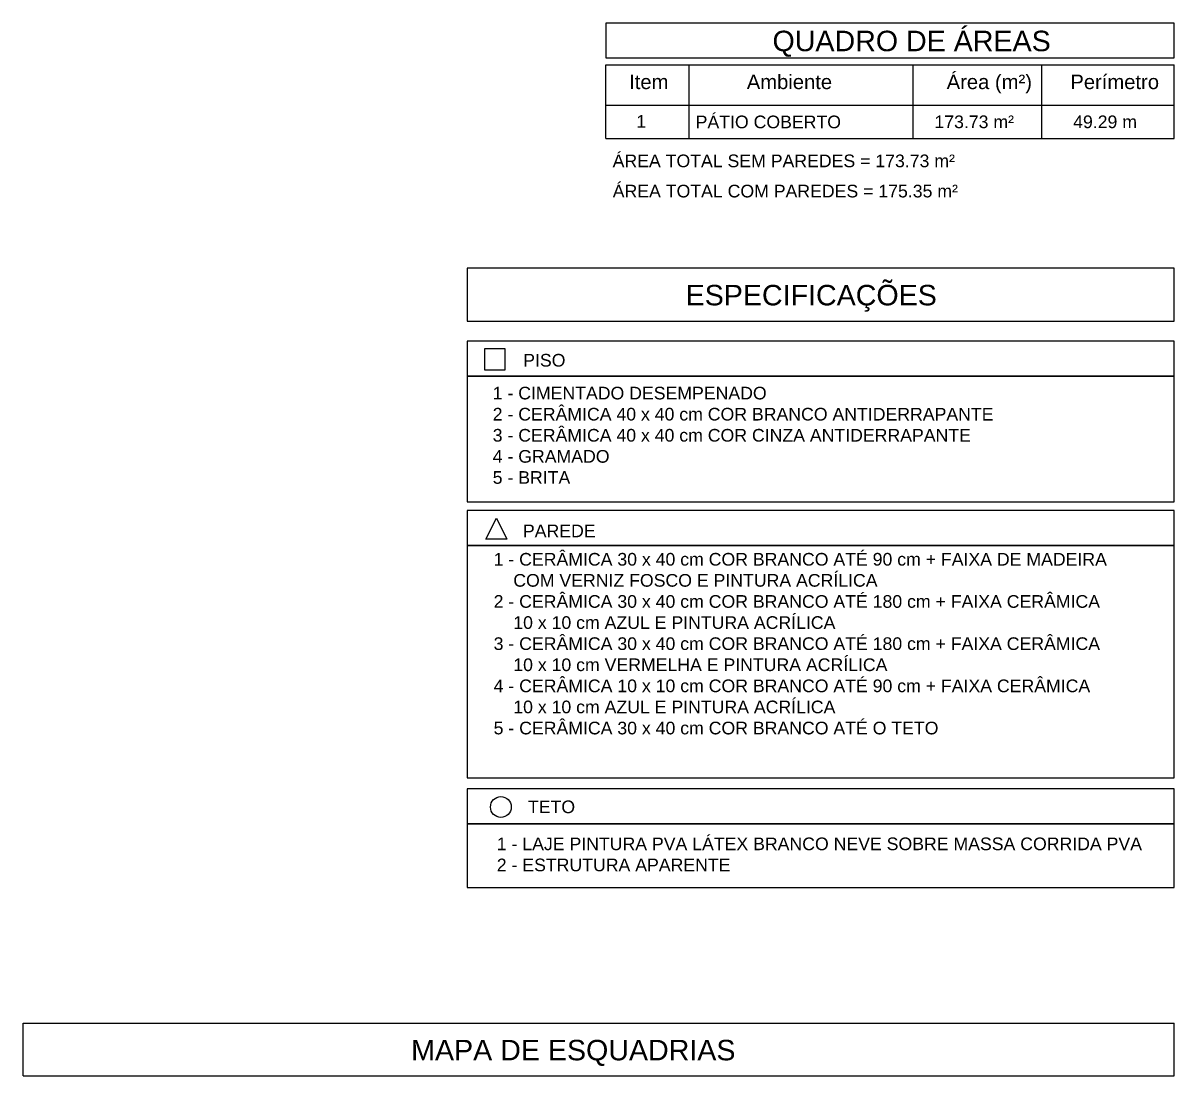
# Model space of a CAD drawing. Extents: x -81 to 144, y 107 to 212.
# Drawn here: x 4.54 to 16.92, y 159.31 to 170.63 of the extents above; entities that cross this region are included whole.
import ezdxf
from ezdxf.enums import TextEntityAlignment as Align

# ---------------------------------------------------------------- set-up
doc = ezdxf.new("R2010")
doc.units = 0
doc.header["$LTSCALE"] = 0.005
for name, color, linetype in [('A-COTAS', 1, 'CONTINUOUS'), ('A-TEXTO', 3, 'CONTINUOUS'), ('ARQ-SMB-1_100', 1, 'CONTINUOUS'), ('ARQ-TXT-1_100', 2, 'CONTINUOUS'), ('PAREDE2', 140, 'CONTINUOUS'), ('TEXTO', 3, 'CONTINUOUS')]:
    doc.layers.add(name, color=color, linetype=linetype)
doc.styles.add('STYLE1', font='arial.ttf', dxfattribs={"height": 0.2})

msp = doc.modelspace()

# ---------------------------------------------------------------- linework, layer by layer
at = {"layer": 'A-COTAS'}
msp.add_line((11.699, 170.184, 2), (11.699, 169.394, 2), dxfattribs=at)
at = {"layer": 'A-COTAS', "color": 1}
for p, q in [((14.108, 170.184, 2), (14.108, 169.394, 2)), ((15.493, 170.184, 2), (15.493, 169.394, 2))]:
    msp.add_line(p, q, dxfattribs=at)
at = {"layer": 'A-TEXTO', "color": 1}
for p, q in [((10.807, 169.394), (10.807, 170.184)), ((10.807, 170.184), (16.918, 170.184)), ((16.918, 169.394), (16.918, 170.184)), ((10.807, 169.752), (16.918, 169.752)), ((10.807, 169.394), (16.918, 169.394))]:
    msp.add_line(p, q, dxfattribs=at)
at = {"layer": 'ARQ-SMB-1_100', "color": 1}
for points in [[(10.807, 170.634), (10.807, 170.259), (16.918, 170.259), (16.918, 170.634)], [(9.315, 167.997), (9.315, 167.43), (16.918, 167.43), (16.918, 167.997)], [(9.315, 167.213), (9.315, 166.838), (16.918, 166.838), (16.918, 167.213)], [(9.315, 166.838), (9.315, 165.484), (16.918, 165.484), (16.918, 166.838)], [(9.315, 165.391), (9.315, 165.016), (16.918, 165.016), (16.918, 165.391)], [(9.315, 165.016), (9.315, 162.519), (16.918, 162.519), (16.918, 165.016)], [(9.315, 162.398), (9.315, 162.023), (16.918, 162.023), (16.918, 162.398)], [(9.315, 162.023), (9.315, 161.338), (16.918, 161.338), (16.918, 162.023)]]:
    msp.add_lwpolyline(points, close=True, dxfattribs=at)
at = {"layer": 'ARQ-SMB-1_100'}
msp.add_lwpolyline([(9.5, 166.906), (9.725, 166.906), (9.725, 167.131), (9.5, 167.131)], close=True, dxfattribs=at)
msp.add_lwpolyline([(9.629, 165.309), (9.741, 165.084), (9.516, 165.084), (9.629, 165.309)], dxfattribs=at)
msp.add_circle((9.678, 162.204), 0.112, dxfattribs=at)
at = {"layer": 'TEXTO', "color": 1}
for p, q in [((4.538, 159.878), (16.918, 159.878)), ((4.538, 159.312), (4.538, 159.878)), ((4.538, 159.312), (4.538, 159.878)), ((16.918, 159.312), (16.918, 159.878)), ((4.538, 159.312), (16.918, 159.312))]:
    msp.add_line(p, q, dxfattribs=at)

# ---------------------------------------------------------------- texts
at = {"layer": 'ARQ-TXT-1_100', "style": 'STYLE1'}
for s, height, p in [('1', 0.136, (11.241, 169.469, 2)), ('173.73 m²', 0.1361, (15.197, 169.463)), ('49.29 m', 0.1361, (16.52, 169.463))]:
    msp.add_text(s, height=height, dxfattribs=at).set_placement(p, align=Align.BOTTOM_RIGHT)
for s, p in [('PÁTIO COBERTO', (11.773, 169.462)), ('ÁREA TOTAL SEM PAREDES = 173.73 m²', (10.88, 169.043))]:
    msp.add_text(s, height=0.13608, dxfattribs=at).set_placement(p, align=Align.BOTTOM_LEFT)
msp.add_text('ÁREA TOTAL COM PAREDES = 175.35 m²', height=0.13608, dxfattribs=at).set_placement((10.881, 168.759))
at = {"layer": 'ARQ-TXT-1_100', "attachment_point": 1, "style": 'STYLE1'}
for s, width, insert, char_height in [('PISO', 0.5383, (9.918, 167.076), 0.1361), ('1 - CIMENTADO DESEMPENADO\\P2 - CERÂMICA 40 x 40 cm COR BRANCO ANTIDERRAPANTE\\P3 - CERÂMICA 40 x 40 cm COR CINZA ANTIDERRAPANTE\\P4 - GRAMADO\\P5 - BRITA', 8.35283, (9.59, 166.723), 0.13608), ('PAREDE', 0.5383, (9.915, 165.241), 0.1361), ('1 - CERÂMICA 30 x 40 cm COR BRANCO ATÉ 90 cm + FAIXA DE MADEIRA \\P    COM VERNIZ FOSCO E PINTURA ACRÍLICA\\P2 - CERÂMICA 30 x 40 cm COR BRANCO ATÉ 180 cm + FAIXA CERÂMICA \\P    10 x 10 cm AZUL E PINTURA ACRÍLICA\\P3 - CERÂMICA 30 x 40 cm COR BRANCO ATÉ 180 cm + FAIXA CERÂMICA \\P    10 x 10 cm VERMELHA E PINTURA ACRÍLICA\\P4 - CERÂMICA 10 x 10 cm COR BRANCO ATÉ 90 cm + FAIXA CERÂMICA \\P    10 x 10 cm AZUL E PINTURA ACRÍLICA\\P5 - CERÂMICA 30 x 40 cm COR BRANCO ATÉ O TETO', 9.08368, (9.6, 164.936), 0.13608), ('TETO', 0.5383, (9.969, 162.274), 0.1361), ('1 - LAJE PINTURA PVA LÁTEX BRANCO NEVE SOBRE MASSA CORRIDA PVA\\P2 - ESTRUTURA APARENTE', 9.08368, (9.634, 161.876), 0.13608)]:
    msp.add_mtext_dynamic_manual_height_columns(s, width=width, gutter_width=0.5, heights=[0], dxfattribs=dict(at, insert=insert, char_height=char_height))
at = {"layer": 'PAREDE2', "color": 4, "style": 'STYLE1'}
msp.add_text('QUADRO DE ÁREAS', height=0.22032, dxfattribs=at).set_placement((15.592, 170.265), align=Align.BOTTOM_RIGHT)
for s, p in [('ESPECIFICAÇÕES', (13.016, 167.598)), ('MAPA DE ESQUADRIAS', (10.457, 159.48))]:
    msp.add_text(s, height=0.22032, dxfattribs=at).set_placement(p, align=Align.CENTER)
at = {"layer": 'TEXTO', "style": 'STYLE1'}
for s, p in [('Área (m²)', (15.39, 169.877)), ('Item', (11.48, 169.877, 2)), ('Perímetro', (16.757, 169.877))]:
    msp.add_text(s, height=0.1555, dxfattribs=at).set_placement(p, align=Align.BOTTOM_RIGHT)
msp.add_text('Ambiente', height=0.1555, dxfattribs=at).set_placement((12.323, 169.877), align=Align.BOTTOM_LEFT)

doc.saveas('drawing.dxf')
